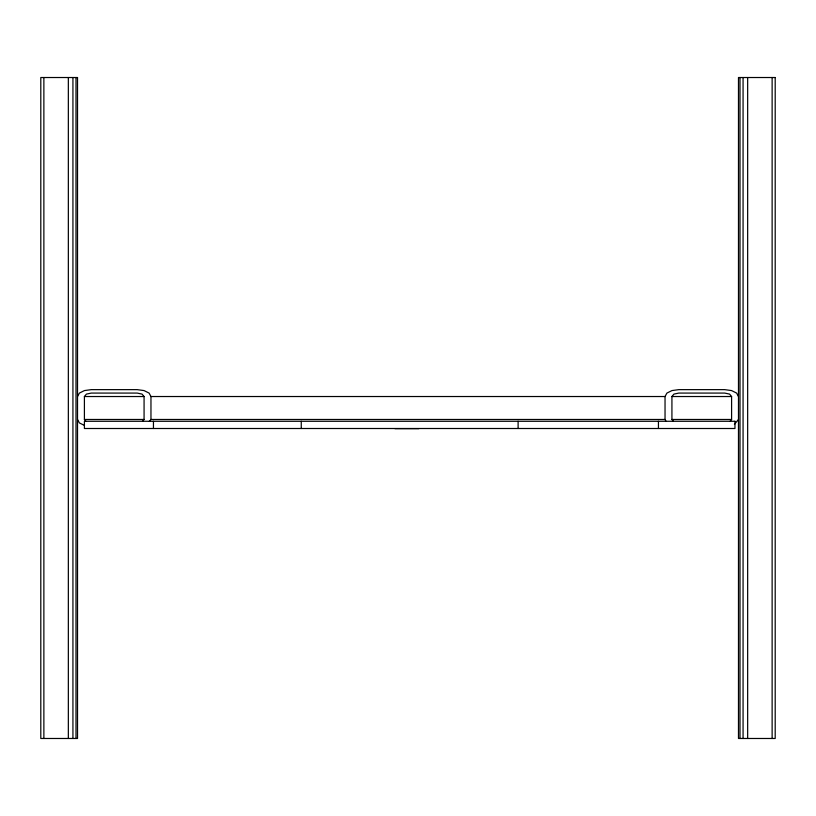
<?xml version="1.0" encoding="UTF-8"?>
<svg xmlns="http://www.w3.org/2000/svg" width="816" height="816" viewBox="0 0 816 816"><rect width="100%" height="100%" fill="white"/><g stroke="black" fill="none" stroke-linecap="round" stroke-linejoin="round"><path stroke-width="1.22" d="M77.52 396.525L79.387 393.088L84.425 390.578L91.29 389.64L137.19 389.64L144.055 390.578L149.093 393.088L150.96 396.525L150.96 419.475L149.338 421.413M665.978 421.189L665.04 419.475L665.04 396.525L666.907 393.088L671.945 390.578L678.81 389.64L724.71 389.64L731.575 390.578L736.613 393.088L738.48 396.525M85.762 421.097L84.405 419.475L84.405 396.525L86.435 394.097L91.29 393.077L137.19 393.077L142.045 394.097L144.075 396.525L144.075 419.475L142.718 421.097M673.282 421.097L671.925 419.475L671.925 396.525L673.955 394.097L678.81 393.077L724.71 393.077L729.565 394.097L731.595 396.525L731.595 419.475L730.238 421.097M734.42 424.33L738.48 419.475M84.405 396.525L144.075 396.525M150.96 396.525L665.04 396.525M671.925 396.525L731.595 396.525M84.405 419.475L144.075 419.475M150.96 419.475L665.04 419.475M671.925 419.475L731.595 419.475M394.924 428.655L418.924 428.655M84.425 425.422L79.387 422.912L77.52 419.475M772.13 77.52L772.13 738.48M747.66 77.52L747.66 738.48M743.07 77.52L743.07 738.48M740 77.52L740 738.48M658.441 421.28L658.441 428.502M518.109 421.28L518.109 428.502M301.257 421.28L301.257 428.502M153.449 421.28L153.449 428.502M76 77.52L76 738.48M72.93 77.52L72.93 738.48M68.34 77.52L68.34 738.48M43.87 77.52L43.87 738.48M77.52 77.52L40.8 77.52L40.8 738.48L77.52 738.48L77.52 77.52M775.2 77.52L738.48 77.52L738.48 738.48L775.2 738.48L775.2 77.52M734.961 421.28L84.405 421.28L84.405 428.502L734.961 428.502L734.961 421.28"/></g></svg>
